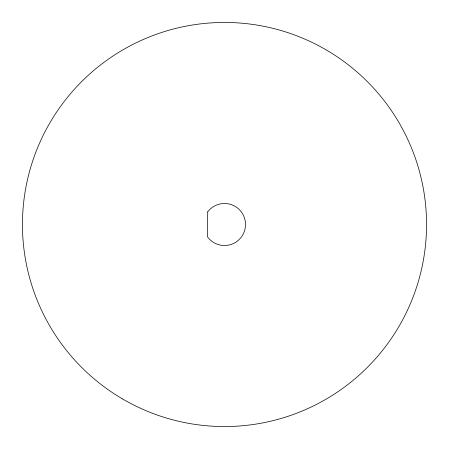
<?xml version="1.0" encoding="UTF-8"?>
<svg xmlns="http://www.w3.org/2000/svg" width="449" height="449" viewBox="0 0 449 449"><rect width="100%" height="100%" fill="white"/><g stroke="black" fill="none" stroke-linecap="round" stroke-linejoin="round"><path stroke-width="0.67" d="M207.719 211.855L207.5 236.853A21.013 21.013 0 0 0 238.47 240.198A21.013 21.013 0 0 0 238.739 209.049A21.013 21.013 0 0 0 207.719 211.855M122.353 398.835A202.056 202.056 0 0 0 426.55 225.791A202.056 202.056 0 0 0 124.598 48.874A202.056 202.056 0 0 0 122.353 398.835"/></g></svg>
